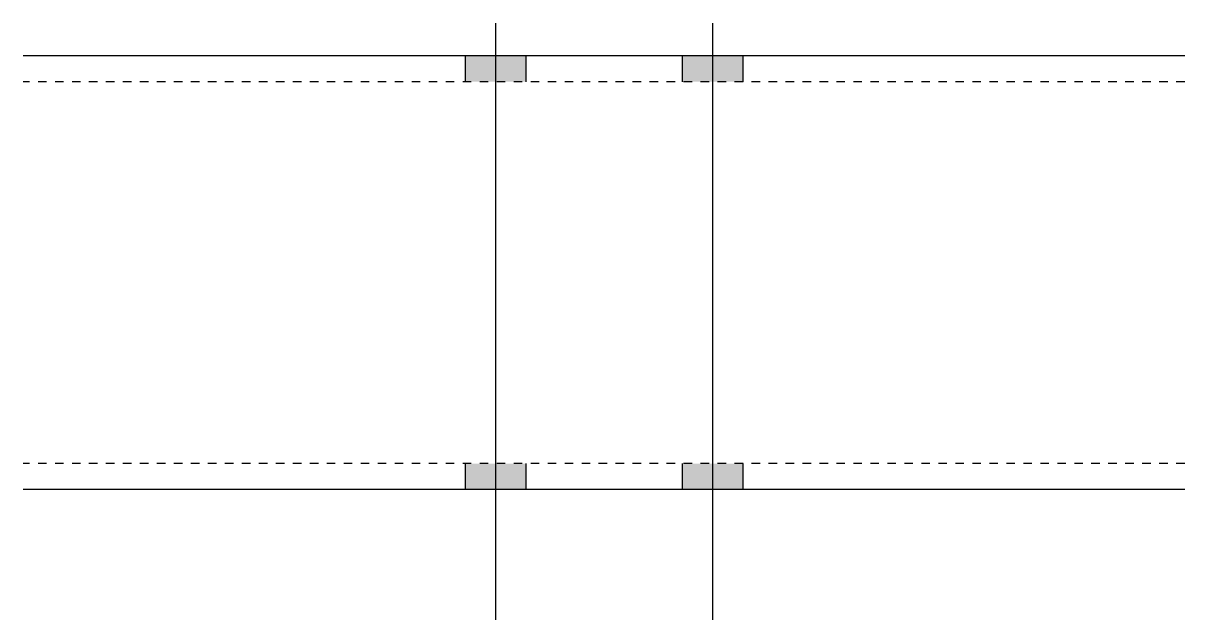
# Model space of a CAD drawing. Header units: millimetres. Extents: x 7 to 25696, y -5 to 1530.
# Drawn here: x 13223.9 to 13491.9, y -5.3 to 132.2 of the extents above; entities that cross this region are included whole.
import ezdxf

# ---------------------------------------------------------------- set-up
doc = ezdxf.new("R2010")
doc.units = ezdxf.units.MM
doc.linetypes.add('DXK_LINE_DOT2', pattern=[3.9198, 1.9599, -1.9599])
doc.layers.add('STÅL', color=7, linetype='Continuous')

msp = doc.modelspace()

# ---------------------------------------------------------------- hatches: boundary and pattern name
at = {"layer": 'STÅL', "linetype": 'Continuous'}
for points in [[(13339.87, 124.7), (13325.87, 124.7), (13325.87, 118.7), (13339.87, 118.7)], [(13339.87, 124.7), (13325.87, 124.7), (13325.87, 118.7), (13339.87, 118.7)], [(13375.87, 118.7), (13389.87, 118.7), (13389.87, 124.7), (13375.87, 124.7)], [(13375.87, 118.7), (13389.87, 118.7), (13389.87, 124.7), (13375.87, 124.7)], [(13339.87, 30.7), (13325.87, 30.7), (13325.87, 24.7), (13339.87, 24.7)], [(13339.87, 30.7), (13325.87, 30.7), (13325.87, 24.7), (13339.87, 24.7)], [(13375.87, 24.7), (13389.87, 24.7), (13389.87, 30.7), (13375.87, 30.7)], [(13375.87, 24.7), (13389.87, 24.7), (13389.87, 30.7), (13375.87, 30.7)]]:
    msp.add_hatch(color=96, dxfattribs=at).paths.add_polyline_path(points)

# ---------------------------------------------------------------- linework, layer by layer
at = {"layer": 'STÅL', "color": 96, "linetype": 'Continuous'}
for p, q in [((13332.87, 132.2), (13332.87, -5.3)), ((13332.87, 132.2), (13332.87, -5.3)), ((13382.87, 132.2), (13382.87, -5.3)), ((13382.87, 132.2), (13382.87, -5.3)), ((13325.87, 124.7), (13325.87, 118.7)), ((13325.87, 124.7), (13325.87, 118.7)), ((13339.87, 124.7), (13339.87, 118.7)), ((13339.87, 124.7), (13339.87, 118.7)), ((13375.87, 124.7), (13375.87, 118.7)), ((13375.87, 124.7), (13375.87, 118.7)), ((13389.87, 124.7), (13389.87, 118.7)), ((13389.87, 124.7), (13389.87, 118.7)), ((13325.87, 30.7), (13325.87, 24.7)), ((13325.87, 30.7), (13325.87, 24.7)), ((13339.87, 30.7), (13339.87, 24.7)), ((13339.87, 30.7), (13339.87, 24.7)), ((13375.87, 30.7), (13375.87, 24.7)), ((13375.87, 30.7), (13375.87, 24.7)), ((13389.87, 30.7), (13389.87, 24.7)), ((13389.87, 30.7), (13389.87, 24.7))]:
    msp.add_line(p, q, dxfattribs=at)
at = {"layer": 'STÅL', "color": 2, "linetype": 'Continuous'}
for p, q in [((13491.87, 124.7), (13223.87, 124.7)), ((13491.87, 24.7), (13223.87, 24.7))]:
    msp.add_line(p, q, dxfattribs=at)
at = {"layer": 'STÅL', "color": 7, "linetype": 'DXK_LINE_DOT2'}
for p, q in [((13491.87, 118.7), (13223.87, 118.7)), ((13491.87, 30.7), (13223.87, 30.7))]:
    msp.add_line(p, q, dxfattribs=at)

doc.saveas('drawing.dxf')
